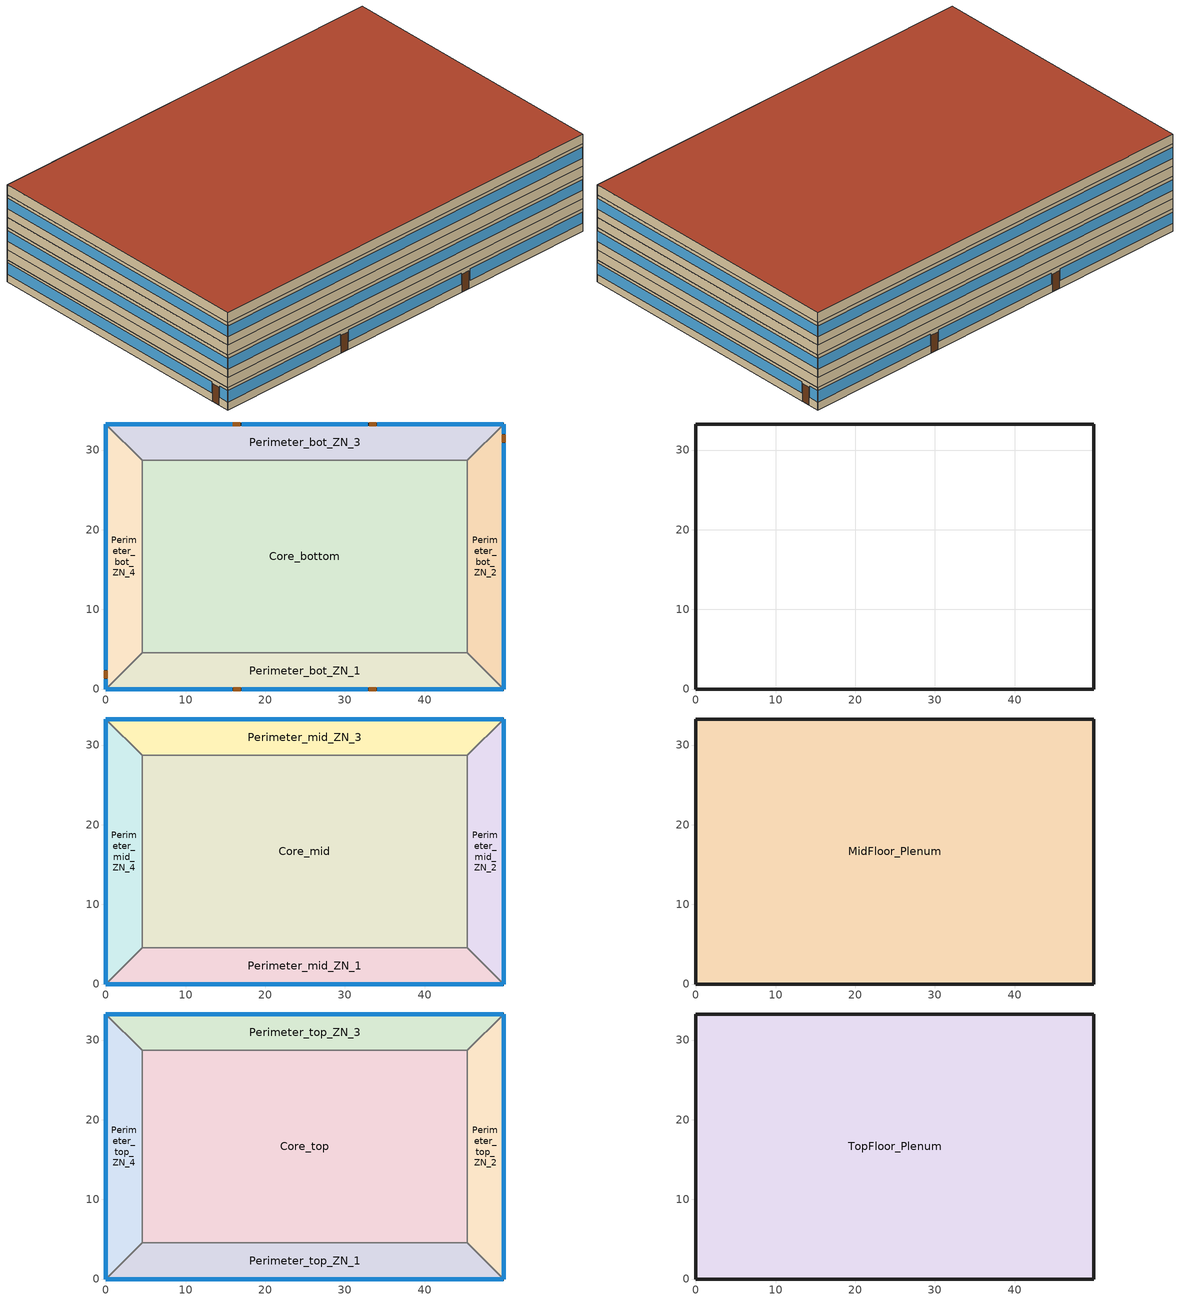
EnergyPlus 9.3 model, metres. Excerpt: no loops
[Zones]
Perimeter_bot_ZN_1
 floor ground (Slab Floor with Radiant): 0,0 4.57,4.57 45.34,4.57 49.91,0 z0
 wall outside (nonres_ext_wall): 0,0 49.91,0 z0:2.74
 wall to Perimeter_bot_ZN_2 (int_wall): 49.91,0 45.34,4.57 z0:2.74
 window (Window_U_0.46_SHGC_0.25): 0,0 15.82,0 / 17.04,0 32.87,0 / 34.09,0 49.91,0 z0.95:2.33
 door (Swinging Door_con): 15.98,0 16.9,0 / 33.01,0 33.93,0 z0:2.13
 ceiling to FirstFloor_Plenum (DropCeiling): 49.91,0 45.34,4.57 4.57,4.57 0,0 z2.74
Perimeter_bot_ZN_2
 floor ground (Slab Floor with Radiant): 49.91,0 45.34,4.57 45.34,28.7 49.91,33.27 z0
 wall outside (nonres_ext_wall): 49.91,0 49.91,33.27 z0:2.74
 wall to Perimeter_bot_ZN_3 (int_wall): 49.91,33.27 45.34,28.7 z0:2.74
 window (Window_U_0.46_SHGC_0.25): 49.91,0 49.91,30.84 / 49.91,32.05 49.91,33.27 z0.97:2.33
 door (Swinging Door_con): 49.91,30.99 49.91,31.9 z0:2.13
 ceiling to FirstFloor_Plenum (DropCeiling): 49.91,33.27 45.34,28.7 45.34,4.57 49.91,0 z2.74
Perimeter_bot_ZN_3
 floor ground (Slab Floor with Radiant): 49.91,33.27 45.34,28.7 4.57,28.7 0,33.27 z0
 wall outside (nonres_ext_wall): 49.91,33.27 0,33.27 z0:2.74
 wall to Perimeter_bot_ZN_4 (int_wall): 0,33.27 4.57,28.7 z0:2.74
 window (Window_U_0.46_SHGC_0.25): 49.91,33.27 34.09,33.27 / 32.87,33.27 17.04,33.27 / 15.82,33.27 0,33.27 z0.95:2.33
 door (Swinging Door_con): 33.94,33.27 33.03,33.27 / 16.84,33.27 15.93,33.27 z0:2.13
 ceiling to FirstFloor_Plenum (DropCeiling): 0,33.27 4.57,28.7 45.34,28.7 49.91,33.27 z2.74
Perimeter_bot_ZN_4
 floor ground (Slab Floor with Radiant): 0,33.27 4.57,28.7 4.57,4.57 0,0 z0
 wall outside (nonres_ext_wall): 0,33.27 0,0 z0:2.74
 wall to Perimeter_bot_ZN_1 (int_wall): 0,0 4.57,4.57 z0:2.74
 window (Window_U_0.46_SHGC_0.25): 0,33.27 0,2.44 / 0,1.22 0,0 z0.97:2.33
 door (Swinging Door_con): 0,2.28 0,1.37 z0:2.13
 ceiling to FirstFloor_Plenum (DropCeiling): 0,0 4.57,4.57 4.57,28.7 0,33.27 z2.74
Core_bottom
 floor ground (Slab Floor with Radiant): 45.34,28.7 45.34,4.57 4.57,4.57 4.57,28.7 z0
 wall to Perimeter_bot_ZN_1 (int_wall): 4.57,4.57 45.34,4.57 z0:2.74
 wall to Perimeter_bot_ZN_2 (int_wall): 45.34,4.57 45.34,28.7 z0:2.74
 wall to Perimeter_bot_ZN_3 (int_wall): 45.34,28.7 4.57,28.7 z0:2.74
 wall to Perimeter_bot_ZN_4 (int_wall): 4.57,28.7 4.57,4.57 z0:2.74
 ceiling to FirstFloor_Plenum (DropCeiling): 4.57,28.7 4.57,4.57 45.34,4.57 45.34,28.7 z2.74
FirstFloor_Plenum
 wall outside (nonres_ext_wall): 49.91,33.27 0,33.27 0,0 49.91,0 49.91,33.27 z2.74:3.96
Perimeter_mid_ZN_1
 floor to FirstFloor_Plenum (Slab Floor with Radiant): 0,0 4.57,4.57 45.34,4.57 49.91,0 z3.96
 wall outside (nonres_ext_wall): 0,0 49.91,0 z3.96:6.71
 wall to Perimeter_mid_ZN_2 (int_wall): 49.91,0 45.34,4.57 z3.96:6.71
 window (Window_U_0.46_SHGC_0.25): 0,0 49.91,0 z4.98:6.29
 ceiling to MidFloor_Plenum (DropCeiling): 49.91,0 45.34,4.57 4.57,4.57 0,0 z6.71
Perimeter_mid_ZN_2
 floor to FirstFloor_Plenum (Slab Floor with Radiant): 49.91,0 45.34,4.57 45.34,28.7 49.91,33.27 z3.96
 wall outside (nonres_ext_wall): 49.91,0 49.91,33.27 z3.96:6.71
 wall to Perimeter_mid_ZN_3 (int_wall): 49.91,33.27 45.34,28.7 z3.96:6.71
 window (Window_U_0.46_SHGC_0.25): 49.91,0 49.91,33.27 z4.98:6.29
 ceiling to MidFloor_Plenum (DropCeiling): 49.91,33.27 45.34,28.7 45.34,4.57 49.91,0 z6.71
Perimeter_mid_ZN_3
 floor to FirstFloor_Plenum (Slab Floor with Radiant): 49.91,33.27 45.34,28.7 4.57,28.7 0,33.27 z3.96
 wall outside (nonres_ext_wall): 49.91,33.27 0,33.27 z3.96:6.71
 wall to Perimeter_mid_ZN_4 (int_wall): 0,33.27 4.57,28.7 z3.96:6.71
 window (Window_U_0.46_SHGC_0.25): 49.91,33.27 0,33.27 z4.98:6.29
 ceiling to MidFloor_Plenum (DropCeiling): 0,33.27 4.57,28.7 45.34,28.7 49.91,33.27 z6.71
Perimeter_mid_ZN_4
 floor to FirstFloor_Plenum (Slab Floor with Radiant): 0,33.27 4.57,28.7 4.57,4.57 0,0 z3.96
 wall outside (nonres_ext_wall): 0,33.27 0,0 z3.96:6.71
 wall to Perimeter_mid_ZN_1 (int_wall): 0,0 4.57,4.57 z3.96:6.71
 window (Window_U_0.46_SHGC_0.25): 0,33.27 0,0 z4.98:6.29
 ceiling to MidFloor_Plenum (DropCeiling): 0,0 4.57,4.57 4.57,28.7 0,33.27 z6.71
Core_mid
 floor to FirstFloor_Plenum (Slab Floor with Radiant): 45.34,28.7 45.34,4.57 4.57,4.57 4.57,28.7 z3.96
 wall to Perimeter_mid_ZN_3 (int_wall): 45.34,28.7 4.57,28.7 z3.96:6.71
 wall to Perimeter_mid_ZN_2 (int_wall): 45.34,4.57 45.34,28.7 z3.96:6.71
 wall to Perimeter_mid_ZN_1 (int_wall): 4.57,4.57 45.34,4.57 z3.96:6.71
 wall to Perimeter_mid_ZN_4 (int_wall): 4.57,28.7 4.57,4.57 z3.96:6.71
 ceiling to MidFloor_Plenum (DropCeiling): 4.57,28.7 4.57,4.57 45.34,4.57 45.34,28.7 z6.71
MidFloor_Plenum
 wall outside (nonres_ext_wall): 49.91,33.27 0,33.27 0,0 49.91,0 49.91,33.27 z6.71:7.92
Perimeter_top_ZN_1
 floor to MidFloor_Plenum (Slab Floor with Radiant): 0,0 4.57,4.57 45.34,4.57 49.91,0 z7.92
 wall outside (nonres_ext_wall): 0,0 49.91,0 z7.92:10.67
 wall to Perimeter_top_ZN_2 (int_wall): 49.91,0 45.34,4.57 z7.92:10.67
 window (Window_U_0.46_SHGC_0.25): 0,0 49.91,0 z8.95:10.25
 ceiling to TopFloor_Plenum (DropCeiling): 0,0 49.91,0 45.34,4.57 4.57,4.57 z10.67
Perimeter_top_ZN_2
 floor to MidFloor_Plenum (Slab Floor with Radiant): 49.91,0 45.34,4.57 45.34,28.7 49.91,33.27 z7.92
 wall outside (nonres_ext_wall): 49.91,0 49.91,33.27 z7.92:10.67
 wall to Perimeter_top_ZN_3 (int_wall): 49.91,33.27 45.34,28.7 z7.92:10.67
 window (Window_U_0.46_SHGC_0.25): 49.91,0 49.91,33.27 z8.95:10.25
 ceiling to TopFloor_Plenum (DropCeiling): 49.91,0 49.91,33.27 45.34,28.7 45.34,4.57 z10.67
Perimeter_top_ZN_3
 floor to MidFloor_Plenum (Slab Floor with Radiant): 49.91,33.27 45.34,28.7 4.57,28.7 0,33.27 z7.92
 wall outside (nonres_ext_wall): 49.91,33.27 0,33.27 z7.92:10.67
 wall to Perimeter_top_ZN_4 (int_wall): 0,33.27 4.57,28.7 z7.92:10.67
 window (Window_U_0.46_SHGC_0.25): 49.91,33.27 0,33.27 z8.95:10.25
 ceiling to TopFloor_Plenum (DropCeiling): 49.91,33.27 0,33.27 4.57,28.7 45.34,28.7 z10.67
Perimeter_top_ZN_4
 floor to MidFloor_Plenum (Slab Floor with Radiant): 0,33.27 4.57,28.7 4.57,4.57 0,0 z7.92
 wall outside (nonres_ext_wall): 0,33.27 0,0 z7.92:10.67
 wall to Perimeter_top_ZN_1 (int_wall): 0,0 4.57,4.57 z7.92:10.67
 window (Window_U_0.46_SHGC_0.25): 0,33.27 0,0 z8.95:10.25
 ceiling to TopFloor_Plenum (DropCeiling): 0,33.27 0,0 4.57,4.57 4.57,28.7 z10.67
Core_top
 floor to MidFloor_Plenum (Slab Floor with Radiant): 45.34,28.7 45.34,4.57 4.57,4.57 4.57,28.7 z7.92
 wall to Perimeter_top_ZN_3 (int_wall): 45.34,28.7 4.57,28.7 z7.92:10.67
 wall to Perimeter_top_ZN_2 (int_wall): 45.34,4.57 45.34,28.7 z7.92:10.67
 wall to Perimeter_top_ZN_1 (int_wall): 4.57,4.57 45.34,4.57 z7.92:10.67
 wall to Perimeter_top_ZN_4 (int_wall): 4.57,28.7 4.57,4.57 z7.92:10.67
 ceiling to TopFloor_Plenum (DropCeiling): 45.34,4.57 45.34,28.7 4.57,28.7 4.57,4.57 z10.67
TopFloor_Plenum
 wall outside (nonres_ext_wall): 49.91,33.27 0,33.27 0,0 49.91,0 49.91,33.27 z10.67:11.89
 roof outside (nonres_roof): 49.91,0 49.91,33.27 0,33.27 0,0 z11.89
[Building]
OfficeMedium: North Axis {deg}=0; Terrain=City; Loads Convergence Tolerance Value {W}=0.04; Temperature Convergence Tolerance Value {deltaC}=0.2; Solar Distribution=FullInteriorAndExterior; Maximum Number of Warmup Days=25; Minimum Number of Warmup Days=6
[Site:Location]
Houston Bush Intercontinental_TX_USA Design_Conditions: Latitude {deg}=30; Longitude {deg}=-95.37; Time Zone {hr}=-6; Elevation {m}=29
[SizingPeriod:DesignDay] Day of Month=21; Dry-Bulb Temperature Range Modifier Type=DefaultMultipliers; Humidity Condition Type=Wetbulb; Barometric Pressure {Pa}=100977; Rain Indicator=No; Snow Indicator=No; Daylight Saving Time Indicator=No
Name | Month | Day Type | Maximum Dry-Bulb Temperature {C} | Daily Dry-Bulb Temperature Range {deltaC} | Wetbulb or DewPoint at Maximum Dry-Bulb {C} | Wind Speed {m/s} | Wind Direction {deg} | Solar Model Indicator | ASHRAE Clear Sky Optical Depth for Beam Irradiance (taub) | ASHRAE Clear Sky Optical Depth for Diffuse Irradiance (taud) | Sky Clearness
Houston Bush Intercontinental Ann Clg .4% Condns DB=>MWB | 7 | SummerDesignDay | 36 | 10.1 | 24.8 | 3.5 | 170 | ASHRAETau | 0.499 | 1.97
Houston Bush Intercontinental Ann Htg 99.6% Condns DB | 1 | WinterDesignDay | -1.6 | 0 | -1.6 | 2.8 | 0 | ASHRAEClearSky |  |  | 0
[Site:GroundTemperature:BuildingSurface]
20.93, 20.91, 20.89, 20.89, 20.89, 23.27, 23.65, 23.72, 23.75, 21.32, 21.02, 20.97
[Site:GroundTemperature:FCfactorMethod]
January Ground Temperature {C}=24.2; February Ground Temperature {C}=18.9; March Ground Temperature {C}=15.7; April Ground Temperature {C}=13.6; May Ground Temperature {C}=15.5; June Ground Temperature {C}=17.1; July Ground Temperature {C}=21.2; August Ground Temperature {C}=26.9; September Ground Temperature {C}=27.6; October Ground Temperature {C}=27.9; November Ground Temperature {C}=27.4; December Ground Temperature {C}=26.2
[Site:WaterMainsTemperature]
Calculation Method=Correlation; Annual Average Outdoor Air Temperature {C}=21.85; Maximum Difference In Monthly Average Outdoor Air Temperatures {deltaC}=14.3
[Material]
Name | Roughness | Thickness {m} | Conductivity {W/m-K} | Density {kg/m3} | Specific Heat {J/kg-K} | Thermal Absorptance | Solar Absorptance | Visible Absorptance
Std Wood 6inch | MediumSmooth | 0.15 | 0.12 | 540 | 1210 | 0.9 | 0.7 | 0.7
AC02 Acoustic Ceiling | MediumSmooth | 0.0127 | 0.057 | 288 | 1339 | 0.9 | 0.7 | 0.2
F07 25mm stucco | Smooth | 0.0254 | 0.72 | 1856 | 840 | 0.9 | 0.7 | 0.7
F13 Built-up roofing | Rough | 0.0095 | 0.16 | 1120 | 1460 | 0.75 | 0.45
G01 13mm gypsum board | Smooth | 0.0127 | 0.16 | 800 | 1090 | 0.9 | 0.7 | 0.5
G01 16mm gypsum board | MediumSmooth | 0.0159 | 0.16 | 800 | 1090
CONCRETE - DRIED SAND AND GRAVEL 4 IN | MediumRough | 0.1 | 1.29 | 2242.58 | 830 | 0.9 | 0.6 | 0.6
GYP1; GYP2 | MediumRough | 0.0508 | 1.822 | 2111.66 | 1087.6 | 0.9 | 0.5 | 0.5
INS - EXPANDED EXT POLYSTYRENE R12 2 IN | Rough | 0.05 | 0.02 | 56.06 | 1210 | 0.9 | 0.5 | 0.5
FINISH FLOORING - TILE 1 / 16 IN | Smooth | 0.0016 | 0.17 | 1922.21 | 1250 | 0.9 | 0.5 | 0.5
[Material:NoMass] Thermal Absorptance=0.9; Solar Absorptance=0.7; Visible Absorptance=0.7
Name | Roughness | Thermal Resistance {m2-K/W}
Opaque Door panel_con | MediumRough | 0.475964
Nonres_Roof_Insulation | MediumSmooth | 4.31889
Nonres_Exterior_Wall_Insulation | MediumSmooth | 1.71283
[WindowMaterial:SimpleGlazingSystem]
Glazing Layer: U-Factor {W/m2-K}=2.612; Solar Heat Gain Coefficient=0.25; Visible Transmittance=0.275
[MaterialProperty:PhaseChangeHysteresis] Latent Heat during the Entire Phase Change Process {J/kg}=6953.7; Liquid State Thermal Conductivity {W/m-K}=1.822; Liquid State Density {kg/m3}=2111.66; Liquid State Specific Heat {J/kg-K}=1.0466; High Temperature Difference of Melting Curve {deltaC}=1; Peak Melting Temperature {C}=21; Low Temperature Difference of Melting Curve {deltaC}=1; Solid State Thermal Conductivity {W/m-K}=1.762; Solid State Density {kg/m3}=2111.66; Solid State Specific Heat {J/kg-K}=0.9992; High Temperature Difference of Freezing Curve {deltaC}=1; Peak Freezing Temperature {C}=18.5; Low Temperature Difference of Freezing Curve {deltaC}=1
GYP1; GYP2
[Construction]
Swinging Door_con: Opaque Door panel_con
InteriorFurnishings: Std Wood 6inch
DropCeiling: AC02 Acoustic Ceiling
int_wall: G01 13mm gypsum board, G01 13mm gypsum board
nonres_roof: F13 Built-up roofing, Nonres_Roof_Insulation
nonres_ext_wall: F07 25mm stucco, G01 16mm gypsum board, Nonres_Exterior_Wall_Insulation, G01 16mm gypsum board
Window_U_0.46_SHGC_0.25: Glazing Layer
[Construction:InternalSource]
Slab Floor with Radiant: 3, 4, 1, 0.1524, CONCRETE - DRIED SAND AND GRAVEL 4 IN, INS - EXPANDED EXT POLYSTYRENE R12 2 IN, GYP1, GYP2, FINISH FLOORING - TILE 1 / 16 IN
[Zone] Type=1; Multiplier=1; Volume {m3}=autocalculate; Floor Area {m2}=autocalculate
Name | Ceiling Height {m} | Part of Total Floor Area
Core_bottom; Core_mid; Core_top; Perimeter_top_ZN_3; Perimeter_top_ZN_2; Perimeter_top_ZN_1; Perimeter_top_ZN_4; Perimeter_bot_ZN_3; Perimeter_bot_ZN_2; Perimeter_bot_ZN_1; Perimeter_bot_ZN_4; Perimeter_mid_ZN_3; Perimeter_mid_ZN_2; Perimeter_mid_ZN_1; Perimeter_mid_ZN_4 | 2.7432 | YES
TopFloor_Plenum; MidFloor_Plenum; FirstFloor_Plenum | 1.2192 | No
[InternalMass] Construction=InteriorFurnishings
Name | Zone or ZoneList | Surface Area {m2}
Core_bottom_InternalMass_1 | Core_bottom | 1967.08
Core_mid_InternalMass_1 | Core_mid | 1967.08
Core_top_InternalMass_1 | Core_top | 1967.08
Perimeter_top_ZN_3_InternalMass_1 | Perimeter_top_ZN_3 | 414.675
Perimeter_top_ZN_2_InternalMass_1 | Perimeter_top_ZN_2 | 262.5073
Perimeter_top_ZN_1_InternalMass_1 | Perimeter_top_ZN_1 | 414.6723
Perimeter_top_ZN_4_InternalMass_1 | Perimeter_top_ZN_4 | 262.5056
Perimeter_bot_ZN_3_InternalMass_1 | Perimeter_bot_ZN_3 | 414.675
Perimeter_bot_ZN_2_InternalMass_1 | Perimeter_bot_ZN_2 | 262.5073
Perimeter_bot_ZN_1_InternalMass_1 | Perimeter_bot_ZN_1 | 414.6723
Perimeter_bot_ZN_4_InternalMass_1 | Perimeter_bot_ZN_4 | 262.5056
Perimeter_mid_ZN_3_InternalMass_1 | Perimeter_mid_ZN_3 | 414.675
Perimeter_mid_ZN_2_InternalMass_1 | Perimeter_mid_ZN_2 | 262.5073
Perimeter_mid_ZN_1_InternalMass_1 | Perimeter_mid_ZN_1 | 414.6723
Perimeter_mid_ZN_4_InternalMass_1 | Perimeter_mid_ZN_4 | 262.5056
[People] Number of People Calculation Method=Area/Person; Zone Floor Area per Person {m2/person}=18.5788; Fraction Radiant=0.3; Sensible Heat Fraction=AUTOCALCULATE; Activity Level Schedule=ACTIVITY_SCH; Enable ASHRAE 55 Comfort Warnings=No; Mean Radiant Temperature Calculation Type=ZoneAveraged; Work Efficiency Schedule=WORK_EFF_SCH; Clothing Insulation Calculation Method=ClothingInsulationSchedule; Clothing Insulation Schedule=CLOTHING_SCH; Air Velocity Schedule=AIR_VELO_SCH; Thermal Comfort Model 1 Type=FANGER
Name | Zone or ZoneList | Number of People Schedule
Core_bottom | Core_bottom | BLDG_OCC_SCH_wo_SB
Core_mid | Core_mid | BLDG_OCC_SCH_wo_SB
Core_top | Core_top | BLDG_OCC_SCH_wo_SB
Perimeter_top_ZN_3 | Perimeter_top_ZN_3 | BLDG_OCC_SCH_wo_SB
Perimeter_top_ZN_2 | Perimeter_top_ZN_2 | BLDG_OCC_SCH_wo_SB
Perimeter_top_ZN_1 | Perimeter_top_ZN_1 | BLDG_OCC_SCH_wo_SB
Perimeter_top_ZN_4 | Perimeter_top_ZN_4 | BLDG_OCC_SCH_wo_SB
Perimeter_bot_ZN_3 | Perimeter_bot_ZN_3 | BLDG_OCC_SCH_wo_SB
Perimeter_bot_ZN_2 | Perimeter_bot_ZN_2 | BLDG_OCC_SCH_wo_SB
Perimeter_bot_ZN_1 | Perimeter_bot_ZN_1 | BLDG_OCC_SCH_wo_SB
Perimeter_bot_ZN_4 | Perimeter_bot_ZN_4 | BLDG_OCC_SCH_wo_SB
Perimeter_mid_ZN_3 | Perimeter_mid_ZN_3 | BLDG_OCC_SCH_wo_SB
Perimeter_mid_ZN_2 | Perimeter_mid_ZN_2 | BLDG_OCC_SCH_w_SB
Perimeter_mid_ZN_1 | Perimeter_mid_ZN_1 | BLDG_OCC_SCH_wo_SB
Perimeter_mid_ZN_4 | Perimeter_mid_ZN_4 | BLDG_OCC_SCH_wo_SB
[Lights] Schedule=BLDG_LIGHT_SCH; Design Level Calculation Method=Watts/Area; Watts per Zone Floor Area {W/m2}=6.8889; Return Air Fraction=0; Fraction Radiant=0.7; Fraction Visible=0.2; Fraction Replaceable=1; Return Air Fraction Calculated from Plenum Temperature=No
Name | Zone or ZoneList
Core_bottom_Lights | Core_bottom
Core_mid_Lights | Core_mid
Core_top_Lights | Core_top
Perimeter_top_ZN_3_Lights | Perimeter_top_ZN_3
Perimeter_top_ZN_2_Lights | Perimeter_top_ZN_2
Perimeter_top_ZN_1_Lights | Perimeter_top_ZN_1
Perimeter_top_ZN_4_Lights | Perimeter_top_ZN_4
Perimeter_bot_ZN_3_Lights | Perimeter_bot_ZN_3
Perimeter_bot_ZN_2_Lights | Perimeter_bot_ZN_2
Perimeter_bot_ZN_1_Lights | Perimeter_bot_ZN_1
Perimeter_bot_ZN_4_Lights | Perimeter_bot_ZN_4
Perimeter_mid_ZN_3_Lights | Perimeter_mid_ZN_3
Perimeter_mid_ZN_2_Lights | Perimeter_mid_ZN_2
Perimeter_mid_ZN_1_Lights | Perimeter_mid_ZN_1
Perimeter_mid_ZN_4_Lights | Perimeter_mid_ZN_4
[ElectricEquipment] Design Level Calculation Method=EquipmentLevel; Fraction Latent=0; Fraction Radiant=0.5; Fraction Lost=0
Name | Zone or ZoneList | Schedule | Design Level {W}
Core_bottom_MiscPlug_Equip | Core_bottom | BLDG_EQUIP_SCH | 7937.16
Core_mid_MiscPlug_Equip | Core_mid | BLDG_EQUIP_SCH | 7937.16
Core_top_MiscPlug_Equip | Core_top | BLDG_EQUIP_SCH | 7937.16
Perimeter_top_ZN_3_MiscPlug_Equip | Perimeter_top_ZN_3 | BLDG_EQUIP_SCH | 1673.21
Perimeter_top_ZN_2_MiscPlug_Equip | Perimeter_top_ZN_2 | BLDG_EQUIP_SCH | 1059.22
Perimeter_top_ZN_1_MiscPlug_Equip | Perimeter_top_ZN_1 | BLDG_EQUIP_SCH | 1673.2
Perimeter_top_ZN_4_MiscPlug_Equip | Perimeter_top_ZN_4 | BLDG_EQUIP_SCH | 1059.21
Perimeter_bot_ZN_3_MiscPlug_Equip | Perimeter_bot_ZN_3 | BLDG_EQUIP_SCH | 1673.21
Perimeter_bot_ZN_2_MiscPlug_Equip | Perimeter_bot_ZN_2 | BLDG_EQUIP_SCH | 1059.22
Perimeter_bot_ZN_1_MiscPlug_Equip | Perimeter_bot_ZN_1 | BLDG_EQUIP_SCH | 1673.2
Perimeter_bot_ZN_4_MiscPlug_Equip | Perimeter_bot_ZN_4 | BLDG_EQUIP_SCH | 1059.21
Perimeter_mid_ZN_3_MiscPlug_Equip | Perimeter_mid_ZN_3 | BLDG_EQUIP_SCH | 1673.21
Perimeter_mid_ZN_2_MiscPlug_Equip | Perimeter_mid_ZN_2 | BLDG_EQUIP_SCH | 1059.22
Perimeter_mid_ZN_1_MiscPlug_Equip | Perimeter_mid_ZN_1 | BLDG_EQUIP_SCH | 1673.2
Perimeter_mid_ZN_4_MiscPlug_Equip | Perimeter_mid_ZN_4 | BLDG_EQUIP_SCH | 1059.21
Core_bottom_Elevators_Equip | Core_bottom | BLDG_ELEVATORS | 32109.9
Elevators_Lights_Fan | Core_bottom | ELEV_LIGHT_FAN_SCH_ADD_DF | 125
[Daylighting:Controls] Daylighting Method=SplitFlux; Lighting Control Type=Continuousoff; Minimum Input Power Fraction for Continuous or ContinuousOff Dimming Control=0.2; Minimum Light Output Fraction for Continuous or ContinuousOff Dimming Control=0.2; Number of Stepped Control Steps=3; Probability Lighting will be Reset When Needed in Manual Stepped Control=1; Maximum Allowable Discomfort Glare Index=22; Fraction of Zone Controlled by Reference Point 1=0.3835; Illuminance Setpoint at Reference Point 1 {lux}=377; Fraction of Zone Controlled by Reference Point 2=0.1395; Illuminance Setpoint at Reference Point 2 {lux}=377
Name | Zone | Glare Calculation Daylighting Reference Point | Glare Calculation Azimuth Angle of View Direction Clockwise from Zone y-Axis {deg} | Daylighting Reference Point 1 | Daylighting Reference Point 2
Perimeter_bot_ZN_1_DaylCtrl | Perimeter_bot_ZN_1 | Perimeter_bot_ZN_1_DaylRefPt1 | 180 | Perimeter_bot_ZN_1_DaylRefPt1 | Perimeter_bot_ZN_1_DaylRefPt2
Perimeter_bot_ZN_2_DaylCtrl | Perimeter_bot_ZN_2 | Perimeter_bot_ZN_2_DaylRefPt1 | 90 | Perimeter_bot_ZN_2_DaylRefPt1 | Perimeter_bot_ZN_2_DaylRefPt2
Perimeter_bot_ZN_3_DaylCtrl | Perimeter_bot_ZN_3 | Perimeter_bot_ZN_3_DaylRefPt1 | 0 | Perimeter_bot_ZN_3_DaylRefPt1 | Perimeter_bot_ZN_3_DaylRefPt2
Perimeter_bot_ZN_4_DaylCtrl | Perimeter_bot_ZN_4 | Perimeter_bot_ZN_4_DaylRefPt1 | 270 | Perimeter_bot_ZN_4_DaylRefPt1 | Perimeter_bot_ZN_4_DaylRefPt2
Perimeter_mid_ZN_1_DaylCtrl | Perimeter_mid_ZN_1 | Perimeter_mid_ZN_1_DaylRefPt1 | 180 | Perimeter_mid_ZN_1_DaylRefPt1 | Perimeter_mid_ZN_1_DaylRefPt2
Perimeter_mid_ZN_2_DaylCtrl | Perimeter_mid_ZN_2 | Perimeter_mid_ZN_2_DaylRefPt1 | 90 | Perimeter_mid_ZN_2_DaylRefPt1 | Perimeter_mid_ZN_2_DaylRefPt2
Perimeter_mid_ZN_3_DaylCtrl | Perimeter_mid_ZN_3 | Perimeter_mid_ZN_3_DaylRefPt1 | 0 | Perimeter_mid_ZN_3_DaylRefPt1 | Perimeter_mid_ZN_3_DaylRefPt2
Perimeter_mid_ZN_4_DaylCtrl | Perimeter_mid_ZN_4 | Perimeter_mid_ZN_4_DaylRefPt1 | 270 | Perimeter_mid_ZN_4_DaylRefPt1 | Perimeter_mid_ZN_4_DaylRefPt2
Perimeter_top_ZN_1_DaylCtrl | Perimeter_top_ZN_1 | Perimeter_top_ZN_1_DaylRefPt1 | 180 | Perimeter_top_ZN_1_DaylRefPt1 | Perimeter_top_ZN_1_DaylRefPt2
Perimeter_top_ZN_2_DaylCtrl | Perimeter_top_ZN_2 | Perimeter_top_ZN_2_DaylRefPt1 | 90 | Perimeter_top_ZN_2_DaylRefPt1 | Perimeter_top_ZN_2_DaylRefPt2
Perimeter_top_ZN_3_DaylCtrl | Perimeter_top_ZN_3 | Perimeter_top_ZN_3_DaylRefPt1 | 0 | Perimeter_top_ZN_3_DaylRefPt1 | Perimeter_top_ZN_3_DaylRefPt2
Perimeter_top_ZN_4_DaylCtrl | Perimeter_top_ZN_4 | Perimeter_top_ZN_4_DaylRefPt1 | 270 | Perimeter_top_ZN_4_DaylRefPt1 | Perimeter_top_ZN_4_DaylRefPt2
[ZoneInfiltration:DesignFlowRate] Temperature Term Coefficient=0; Velocity Squared Term Coefficient=0
Name | Zone or ZoneList | Schedule | Design Flow Rate Calculation Method | Design Flow Rate {m3/s} | Flow per Exterior Surface Area {m3/s-m2} | Constant Term Coefficient | Velocity Term Coefficient
Perimeter_top_ZN_3_Infiltration | Perimeter_top_ZN_3 | INFIL_SCH_PNNL | Flow/ExteriorArea | 0 | 0.00056896 | 0 | 0.224
Perimeter_top_ZN_2_Infiltration | Perimeter_top_ZN_2 | INFIL_SCH_PNNL | Flow/ExteriorArea | 0 | 0.00056896 | 0 | 0.224
Perimeter_top_ZN_1_Infiltration | Perimeter_top_ZN_1 | INFIL_SCH_PNNL | Flow/ExteriorArea | 0 | 0.00056896 | 0 | 0.224
Perimeter_top_ZN_4_Infiltration | Perimeter_top_ZN_4 | INFIL_SCH_PNNL | Flow/ExteriorArea | 0 | 0.00056896 | 0 | 0.224
Perimeter_bot_ZN_3_Infiltration | Perimeter_bot_ZN_3 | INFIL_SCH_PNNL | Flow/ExteriorArea | 0 | 0.00056896 | 0 | 0.224
Perimeter_bot_ZN_2_Infiltration | Perimeter_bot_ZN_2 | INFIL_SCH_PNNL | Flow/ExteriorArea | 0 | 0.00056896 | 0 | 0.224
Perimeter_bot_ZN_1_Infiltration | Perimeter_bot_ZN_1 | INFIL_SCH_PNNL | Flow/ExteriorArea | 0 | 0.00056896 | 0 | 0.224
Perimeter_bot_ZN_1_Door_Infiltration | Perimeter_bot_ZN_1 | INFIL_Door_Opening_SCH | Flow/Zone | 1.043 |  | 1 | 0
Perimeter_bot_ZN_4_Infiltration | Perimeter_bot_ZN_4 | INFIL_SCH_PNNL | Flow/ExteriorArea | 0 | 0.00056896 | 0 | 0.224
Perimeter_mid_ZN_3_Infiltration | Perimeter_mid_ZN_3 | INFIL_SCH_PNNL | Flow/ExteriorArea | 0 | 0.00056896 | 0 | 0.224
Perimeter_mid_ZN_2_Infiltration | Perimeter_mid_ZN_2 | INFIL_SCH_PNNL | Flow/ExteriorArea | 0 | 0.00056896 | 0 | 0.224
Perimeter_mid_ZN_1_Infiltration | Perimeter_mid_ZN_1 | INFIL_SCH_PNNL | Flow/ExteriorArea | 0 | 0.00056896 | 0 | 0.224
Perimeter_mid_ZN_4_Infiltration | Perimeter_mid_ZN_4 | INFIL_SCH_PNNL | Flow/ExteriorArea | 0 | 0.00056896 | 0 | 0.224
FirstFloor_Plenum_Infiltration | FirstFloor_Plenum | INFIL_SCH_PNNL | Flow/ExteriorArea | 0 | 0.00056896 | 0 | 0.224
MidFloor_Plenum_Infiltration | MidFloor_Plenum | INFIL_SCH_PNNL | Flow/ExteriorArea | 0 | 0.00056896 | 0 | 0.224
TopFloor_Plenum_Infiltration | TopFloor_Plenum | INFIL_SCH_PNNL | Flow/ExteriorArea | 0 | 6.19256e-05 | 0 | 0.224
[Exterior:Lights] Control Option=AstronomicalClock
Name | Schedule | Design Level {W}
Exterior_Lights_a | Exterior_lighting_schedule_a | 519.2
Exterior_Lights_b | Exterior_lighting_schedule_b_2016 | 375.7
Exterior_Lights_c | Exterior_lighting_schedule_c_2016 | 4341.6
[AvailabilityManager:Scheduled]
DOAS Availability: Schedule=FanAvailSched
[Schedule:Compact]
Exterior_lighting_schedule_a: Through:12/31, For:AllDays, Until: 06:00, 0, Until: 24:00, 1
Exterior_lighting_schedule_b_2016: Through:12/31, For:AllDays, Until: 06:00, 0.5, Until: 24:00, 1
Exterior_lighting_schedule_c_2016: Through:12/31, For:AllDays, Until: 06:00, 0.5, Until: 19:00, 1, Until: 24:00, 0.5
BLDG_LIGHT_SCH: Through: 12/31, For: Weekdays, Until: 5:00, 0.05, Until: 6:00, 0.1, Until: 7:00, 0.0862326, Until: 8:00, 0.258698, Until: 17:00, 0.776093, Until: 18:00, 0.431163, Until: 20:00, 0.258698, Until: 22:00, 0.172465, Until: 23:00, 0.0862326, Until: 24:00, 0.0431163, For: SummerDesignDay, Until: 24:00, 1, For: Saturday, Until: 6:00, 0.05, Until: 8:00, 0.0862326, Until: 12:00, 0.258698, Until: 17:00, 0.129349, Until: 19:00, 0.0431163, Until: 24:00, 0.05, For: WinterDesignDay, Until: 24:00, 0, For: Sunday Holidays AllOtherDays, Until: 6:00, 0.05, Until: 18:00, 0.0431163, Until: 24:00, 0.05
BLDG_EQUIP_SCH: Through: 12/31, For: Weekdays, Until: 06:00, 0.307674, Until: 08:00, 0.381235, Until: 12:00, 0.857778, Until: 13:00, 0.76247, Until: 17:00, 0.857778, Until: 18:00, 0.476543, Until: 24:00, 0.381235, For: SummerDesignDay, Until: 24:00, 1, For: Saturday, Until: 06:00, 0.230755, Until: 08:00, 0.381235, Until: 12:00, 0.476543, Until: 17:00, 0.33358, Until: 19:00, 0.285926, Until: 24:00, 0.230755, For: WinterDesignDay, Until: 24:00, 0, For: Sunday Holidays AllOtherDays, Until: 06:00, 0.230755, Until: 18:00, 0.285926, Until: 24:00, 0.230755
BLDG_OCC_SCH_w_SB: Through: 12/31, For: Weekdays, Until: 01:00, 0, Until: 02:00, 0, Until: 03:00, 0, Until: 04:00, 0, Until: 05:00, 0, Until: 06:00, 0, Until: 07:00, 0.1, Until: 08:00, 0.2, Until: 09:00, 0.95, Until: 10:00, 0.95, Until: 11:00, 0, Until: 12:00, 0.95, Until: 13:00, 0, Until: 14:00, 0.95, Until: 15:00, 0, Until: 16:00, 0.95, Until: 17:00, 0.95, Until: 18:00, 0.3, Until: 19:00, 0.1, Until: 20:00, 0.1, Until: 21:00, 0.1, Until: 22:00, 0.1, Until: 23:00, 0.05, Until: 24:00, 0.05, For: Saturday, Until: 01:00, 0, Until: 02:00, 0, Until: 03:00, 0, Until: 04:00, 0, Until: 05:00, 0, Until: 06:00, 0, Until: 07:00, 0.1, Until: 08:00, 0.1, Until: 09:00, 0.3, Until: 10:00, 0.3, Until: 11:00, 0, Until: 12:00, 0.3, Until: 13:00, 0, Until: 14:00, 0.1, Until: 15:00, 0, Until: 16:00, 0.1, Until: 17:00, 0.1, Until: 18:00, 0.05, Until: 19:00, 0.05, Until: 20:00, 0, Until: 21:00, 0, Until: 22:00, 0, Until: 23:00, 0, Until: 24:00, 0, For: SummerDesignDay, Until: 06:00, 1e-09, Until: 22:00, 1, Until: 24:00, 0.05, For: WinterDesignDay, Until: 24:00, 0, For:Sunday Holidays AllOtherDays, Until: 06:00, 0, Until: 18:00, 0.05, Until: 24:00, 0
BLDG_OCC_SCH_wo_SB: Through: 12/31, For: Weekdays, Until: 01:00, 0, Until: 02:00, 0, Until: 03:00, 0, Until: 04:00, 0, Until: 05:00, 0, Until: 06:00, 0, Until: 07:00, 0.1, Until: 08:00, 0.2, Until: 09:00, 0.95, Until: 10:00, 0.95, Until: 11:00, 0.975703, Until: 12:00, 0.95, Until: 13:00, 0.513528, Until: 14:00, 0.95, Until: 15:00, 0.975703, Until: 16:00, 0.95, Until: 17:00, 0.95, Until: 18:00, 0.3, Until: 19:00, 0.1, Until: 20:00, 0.1, Until: 21:00, 0.1, Until: 22:00, 0.1, Until: 23:00, 0.05, Until: 24:00, 0.05, For: Saturday, Until: 01:00, 0, Until: 02:00, 0, Until: 03:00, 0, Until: 04:00, 0, Until: 05:00, 0, Until: 06:00, 0, Until: 07:00, 0.1, Until: 08:00, 0.1, Until: 09:00, 0.3, Until: 10:00, 0.3, Until: 11:00, 0.308117, Until: 12:00, 0.3, Until: 13:00, 0.102706, Until: 14:00, 0.1, Until: 15:00, 0.102706, Until: 16:00, 0.1, Until: 17:00, 0.1, Until: 18:00, 0.05, Until: 19:00, 0.05, Until: 20:00, 0, Until: 21:00, 0, Until: 22:00, 0, Until: 23:00, 0, Until: 24:00, 0, For: SummerDesignDay, Until: 06:00, 1e-09, Until: 22:00, 1, Until: 24:00, 0.05, For: WinterDesignDay, Until: 24:00, 0, For:Sunday Holidays AllOtherDays, Until: 06:00, 0, Until: 18:00, 0.05, Until: 24:00, 0
BLDG_ELEVATORS; ELEV_LIGHT_FAN_SCH_ADD_DF: Through: 12/31, For: SummerDesignDay, Until: 24:00, 0.69, For: WinterDesignDay, Until: 24:00, 0, For: Weekdays, Until: 07:00, 0, Until: 08:00, 0.35, Until: 09:00, 0.69, Until: 10:00, 0.43, Until: 11:00, 0.37, Until: 12:00, 0.43, Until: 13:00, 0.58, Until: 14:00, 0.48, Until: 15:00, 0.37, Until: 16:00, 0.37, Until: 17:00, 0.46, Until: 18:00, 0.62, Until: 19:00, 0.12, Until: 20:00, 0.04, Until: 21:00, 0.04, Until: 24:00, 0, For: Saturday, Until: 07:00, 0, Until: 08:00, 0.16, Until: 09:00, 0.14, Until: 10:00, 0.21, Until: 11:00, 0.18, Until: 12:00, 0.25, Until: 13:00, 0.21, Until: 14:00, 0.13, Until: 15:00, 0.08, Until: 16:00, 0.04, Until: 17:00, 0.05, Until: 18:00, 0.06, Until: 24:00, 0, For:Sunday Holidays AllOtherDays, Until: 24:00, 0
ACTIVITY_SCH: Through: 12/31, For: AllDays, Until: 24:00, 120
WORK_EFF_SCH: Through: 12/31, For: AllDays, Until: 24:00, 0
AIR_VELO_SCH: Through: 12/31, For: AllDays, Until: 24:00, 0.2
CLOTHING_SCH: Through: 04/30, For: AllDays, Until: 24:00, 1, Through: 09/30, For: AllDays, Until: 24:00, 0.5, Through: 12/31, For: AllDays, Until: 24:00, 1
INFIL_SCH_PNNL: Through: 12/31, For: Weekdays SummerDesignDay, Until: 06:00, 1, Until: 22:00, 0.25, Until: 24:00, 1, For: Saturday WinterDesignDay, Until: 06:00, 1, Until: 18:00, 0.25, Until: 24:00, 1, For:Sunday Holidays AllOtherDays, Until: 24:00, 1
INFIL_Door_Opening_SCH: Through: 12/31, For: Weekdays, Until: 06:00, 0, Until: 07:00, 0.131, Until: 08:00, 1, Until: 12:00, 0.131, Until: 13:00, 1, Until: 17:00, 0.131, Until: 18:00, 1, Until: 19:00, 0.131, Until: 24:00, 0, For: Saturday Sunday Holidays AllOtherDays, Until: 24:00, 0
FanAvailSched: Through: 12/31, For: WeekDays CustomDay1 CustomDay2, Until: 7:00, 0, Until: 21:00, 1, Until: 24:00, 0, For: Weekends Holiday, Until: 24:00, 0, For: SummerDesignDay, Until: 24:00, 1, For: WinterDesignDay, Until: 24:00, 1
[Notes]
The DOE Prototype Building Models were developed by Pacific Northwest National Laboratory (PNNL), under contract with the U.S.
Department of Energy (DOE).  These building models were derived from DOE's Commercial Reference Building Models with modifications
based on input from the ASHRAE Standard 90.1 committee, the Advanced Energy Design Guide series, and building industry experts. The
prototypes models were developed to quantify energy saving impacts from newly published editions of ASHRAE Standard 90.1, 189.1, IECC,
and other energy codes and standards.  The basic building descriptions can be found in the Scorecards posted at www.energycodes.gov
website. The recommended citation of the prototype models is
DOE and PNNL. 2020. Commercial Prototype Building Models, Richland, WA, Pacific Northwest National Laboratory. Available at https://www.energycodes.gov/development/commercial/prototype_models.
Detailed descriptions of the prototype model development and addenda modeling strategies can be found in the following  reports:
DOE, 2020. Preliminary Energy Savings Analysis: ANSI/ASHRAE/IES Standard 90.1-2019. Report prepared by Zhang, J., M. Rosenberg, J.
Lerond, Y. Xie, Nambia, C., Y. Chen, R. Hart, M. Halverson, D. Maddox, and S. Goel, Richland, WA, Pacific Northwest National Laboratory.
Zhang, J., Y. Chen, Y. Xie, M. Rosenberg, R. Hart. Energy and Energy Cost Savings Analysis of the 2018 IECC for Commercial Buildings.
2018. PNNL-28125. Richland, WA: Pacific Northwest National Laboratory.
DOE. 2017. Energy Savings Analysis: ANSI/ASHRAE/IES Standard 90.1-2016. Prepared by Athalye, R.A, M.A. Halverson, M.I. Rosenberg, B. Liu,
J. Zhang, R. Hart, V.V. Mendon, S. Goel, Y. Chen, Y. Xie, and M. Zhao, Richland, WA, Pacific Northwest National Laboratory. https://www.energycodes.gov/sites/default/files/documents/02202018_Standard_90.1-2016_Determination_TSD.pdf.
Zhang, J., Y. Xie, R.A. Athalye, J. Zhuge, M. Rosenberg, R. Hart, and B. Liu. Energy and Energy Cost Savings Analysis of the 2015 IECC
for Commercial Buildings. 2015. PNNL-24269 Rev. 1. Richland, WA: Pacific Northwest National
Laboratory. https://www.energycodes.gov/sites/default/files/documents/2015_IECC_Commercial_Analysis.pdf.
Halverson M.A., M.I. Rosenberg, W. Wang, J. Zhang, V.V. Mendon, R.A. Athalye, Y. Xie, R. Hart, S. Goel, 2014. ANSI/ASHRAE/IES Standard
90.1-2013 Determination of Energy Savings: Quantitative Analysis, PNNL-23479. Richland, WA: Pacific Northwest National Laboratory. https://www.energycodes.gov/sites/default/files/documents/901-2013_finalCommercialDeterminationQuantitativeAnalysis_TSD_0.pdf.
Goel S., R.A. Athalye, W. Wang, J. Zhang, M.I. Rosenberg, Y. Xie, and R. Hart, et al. 2014. Enhancements to ASHRAE Standard 90.1
Prototype Building Models. PNNL-23269. Richland, WA: Pacific Northwest National Laboratory. https://www.pnnl.gov/main/publications/external/technical_reports/PNNL-23269.pdf.
Zhang J., R.A. Athalye, R. Hart, M.I. Rosenberg, Y. Xie, S. Goel, and V.V. Mendon, et al. 2013. Energy and Energy Cost Savings Analysis
of the IECC for Commercial Buildings. PNNL-22760. Richland, WA: Pacific Northwest National Laboratory. http://www.pnnl.gov/main/publications/external/technical_reports/PNNL-22760.pdf.
Thornton B.A., M.I. Rosenberg, E.E. Richman, W. Wang, Y. Xie, J. Zhang, H. Cho, VV Mendon, R.A. Athalye, and B. Liu. 2011. Achieving
the 30% Goal: Energy and Cost Savings Analysis of ASHRAE Standard 90.1-2010. PNNL-20405. Richland, WA: Pacific Northwest National
Laboratory.  https://www.energycodes.gov/sites/default/files/documents/BECP_Energy_Cost_Savings_STD2010_May2011_v00.pdf.
WeatherFile:  USA_FL_Tampa-MacDill.AFB.747880_TMY3.epw
BEGIN ECONOMIZER MAP
Economizer Name, DX COIL Name
PACU_VAV_bot_OA_Controller, PACU_VAV_bot_CoolC DXCoil
PACU_VAV_mid_OA_Controller, PACU_VAV_mid_CoolC DXCoil
PACU_VAV_top_OA_Controller, PACU_VAV_top_CoolC DXCoil
END ECONOMIZER MAP
GPARM parameters as input:
Case = ASHRAE901_OfficeMedium_STD2019_Tampa
annual_run = yes
slab_gtp = National_OfficeMedium_ASHRAE901_STD2016_Zone2A_nonres_FL-Tampa-FL.gtp
basement_tempt = OfficeMedium_STD2007_Houston_bsmt.idf
avg_oa_tempt_ip = 71.33
maxdiff_oa_tempt_ip = 25.74
ext_wall_type = SteelFramedWall
nonres_ext_wall_ufactor = 0.476974092
roof_type = LightweightRoof
nonres_roof_ufactor = 0.221452257
roof_emissivity = 0.75
roof_solar_absorp = 0.45
nonres_window =
economizer = DifferentialDryBulb
skip_economizer_control = No
sidelighting_control = yes_AY
LPD_office = 6.888902667
exterior_lights_watts = 0
exterior_lights_watts_a = 519.2
exterior_lights_watts_b = 375.7
avg_oa_tempt = 21.85
maxdiff_oa_tempt = 14.3
oa_flow_per_area = 0.000431773
SAT_reset_switch = No
SAT_reset_T =
door_infil = 1.04300287
frac_ofpk = 0.144
damper_sched = MinOA_Sched
economizer_lockout = LockoutWithHeating
heating_damper_act = Normal
add_ck_pacu_vav_bot = Yes
add_ck_pacu_vav_mid = Yes
add_ck_pacu_vav_top = Yes
core_bottom_mdp = 0.3
perimeter_bot_zn_1_mdp = 0.3
perimeter_bot_zn_2_mdp = 0.3
